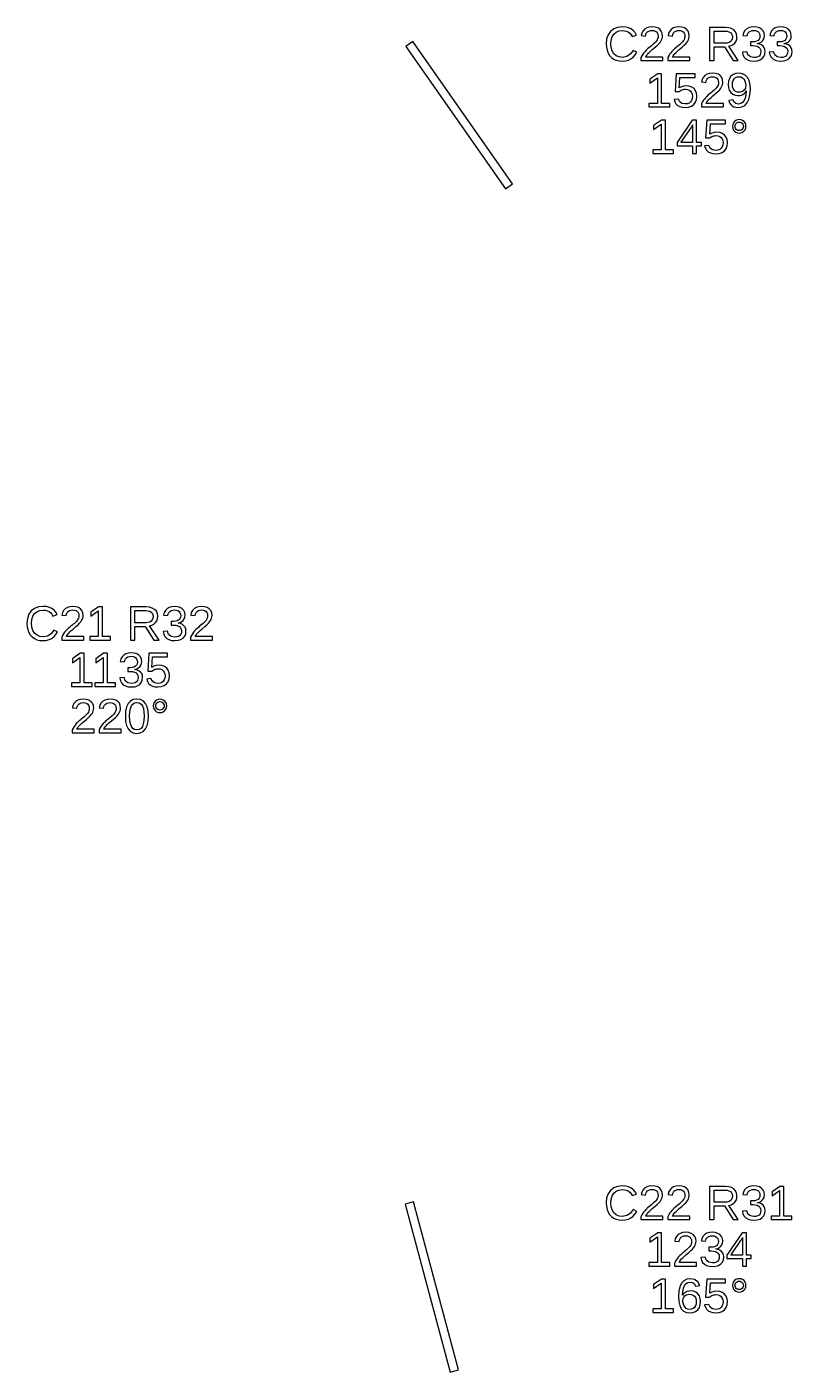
# Model space of a CAD drawing. Extents: x 206 to 2890, y 20 to 453.
# Drawn here: x 2258 to 2390.1, y 20.8 to 252.9 of the extents above; entities that cross this region are included whole.
import ezdxf

# ---------------------------------------------------------------- set-up
doc = ezdxf.new("R2010")
doc.units = 0
doc.layers.get('0').update_dxf_attribs({"linetype": 'CONTINUOUS'})

msp = doc.modelspace()

# ---------------------------------------------------------------- linework, layer by layer
for points in [[(2361.31, 247.093), (2361.81, 247.222), (2362.26, 247.437), (2362.66, 247.734), (2362.99, 248.109), (2363.26, 248.564), (2362.62, 248.881), (2362.15, 248.219), (2361.55, 247.821), (2360.81, 247.689), (2360.23, 247.76), (2359.73, 247.974), (2359.32, 248.33), (2359.01, 248.803), (2358.83, 249.368), (2358.77, 250.024), (2358.83, 250.685), (2359, 251.244), (2359.3, 251.703), (2359.7, 252.043), (2360.19, 252.247), (2360.78, 252.315), (2361.16, 252.286), (2361.51, 252.198), (2361.83, 252.051), (2362.09, 251.848), (2362.31, 251.593), (2362.47, 251.286), (2363.2, 251.53), (2362.97, 251.961), (2362.67, 252.315), (2362.3, 252.592), (2361.86, 252.791), (2361.35, 252.91), (2360.77, 252.95), (2359.96, 252.863), (2359.28, 252.604), (2358.72, 252.173), (2358.31, 251.589), (2358.06, 250.873), (2357.98, 250.024), (2358.02, 249.441), (2358.13, 248.913), (2358.31, 248.44), (2358.56, 248.028), (2358.89, 247.685), (2359.27, 247.41), (2359.72, 247.21), (2360.22, 247.09), (2360.77, 247.05)], [(2367.79, 247.754), (2364.8, 247.754), (2364.9, 247.946), (2365.03, 248.144), (2365.2, 248.346), (2365.4, 248.559), (2365.65, 248.789), (2365.94, 249.036), (2366.45, 249.457), (2366.83, 249.797), (2367.09, 250.057), (2367.28, 250.277), (2367.43, 250.496), (2367.55, 250.716), (2367.63, 250.936), (2367.68, 251.157), (2367.7, 251.379), (2367.65, 251.843), (2367.49, 252.23), (2367.23, 252.541), (2366.88, 252.768), (2366.43, 252.904), (2365.9, 252.95), (2365.41, 252.905), (2364.98, 252.769), (2364.61, 252.543), (2364.32, 252.24), (2364.13, 251.876), (2364.02, 251.448), (2364.77, 251.379), (2364.84, 251.663), (2364.96, 251.901), (2365.13, 252.093), (2365.35, 252.235), (2365.61, 252.319), (2365.9, 252.348), (2366.2, 252.319), (2366.46, 252.232), (2366.67, 252.087), (2366.82, 251.89), (2366.92, 251.646), (2366.95, 251.355), (2366.93, 251.13), (2366.87, 250.921), (2366.79, 250.728), (2366.67, 250.547), (2366.53, 250.37), (2366.36, 250.199), (2366.18, 250.031), (2365.99, 249.863), (2365.78, 249.695), (2365.56, 249.522), (2365.35, 249.34), (2365.13, 249.148), (2364.91, 248.943), (2364.7, 248.724), (2364.5, 248.488), (2364.31, 248.233), (2364.14, 247.953), (2363.99, 247.648), (2363.99, 247.132), (2367.79, 247.132)], [(2372.42, 247.754), (2369.43, 247.754), (2369.53, 247.946), (2369.66, 248.144), (2369.83, 248.346), (2370.04, 248.559), (2370.29, 248.789), (2370.58, 249.036), (2371.08, 249.457), (2371.47, 249.797), (2371.73, 250.057), (2371.91, 250.277), (2372.06, 250.496), (2372.18, 250.716), (2372.27, 250.936), (2372.32, 251.157), (2372.33, 251.379), (2372.28, 251.843), (2372.13, 252.23), (2371.87, 252.541), (2371.51, 252.768), (2371.07, 252.904), (2370.54, 252.95), (2370.04, 252.905), (2369.61, 252.769), (2369.24, 252.543), (2368.96, 252.24), (2368.76, 251.876), (2368.66, 251.448), (2369.41, 251.379), (2369.47, 251.663), (2369.59, 251.901), (2369.76, 252.093), (2369.98, 252.235), (2370.24, 252.319), (2370.54, 252.348), (2370.84, 252.319), (2371.1, 252.232), (2371.3, 252.087), (2371.46, 251.89), (2371.55, 251.646), (2371.58, 251.355), (2371.56, 251.13), (2371.51, 250.921), (2371.42, 250.728), (2371.3, 250.547), (2371.16, 250.37), (2371, 250.199), (2370.82, 250.031), (2370.62, 249.863), (2370.42, 249.695), (2370.2, 249.522), (2369.98, 249.34), (2369.76, 249.148), (2369.55, 248.943), (2369.34, 248.724), (2369.13, 248.488), (2368.94, 248.233), (2368.78, 247.953), (2368.63, 247.648), (2368.63, 247.132), (2372.42, 247.132)], [(2376.62, 249.512), (2378.4, 249.512), (2379.89, 247.132), (2380.79, 247.132), (2379.16, 249.601), (2379.57, 249.713), (2379.91, 249.896), (2380.19, 250.151), (2380.4, 250.463), (2380.52, 250.821), (2380.56, 251.225), (2380.5, 251.702), (2380.33, 252.104), (2380.03, 252.431), (2379.63, 252.672), (2379.14, 252.816), (2378.54, 252.864), (2375.84, 252.864), (2375.84, 247.132), (2376.62, 247.132)], [(2376.62, 250.126), (2376.62, 252.242), (2378.46, 252.242), (2378.85, 252.213), (2379.18, 252.125), (2379.44, 251.979), (2379.63, 251.778), (2379.74, 251.524), (2379.78, 251.217), (2379.74, 250.898), (2379.63, 250.63), (2379.44, 250.413), (2379.19, 250.254), (2378.87, 250.158), (2378.49, 250.126)], [(2384.07, 247.099), (2384.56, 247.244), (2384.94, 247.486), (2385.22, 247.816), (2385.39, 248.225), (2385.44, 248.714), (2385.4, 249.06), (2385.28, 249.363), (2385.09, 249.626), (2384.82, 249.835), (2384.48, 249.978), (2384.08, 250.057), (2384.08, 250.073), (2384.44, 250.179), (2384.74, 250.335), (2384.98, 250.539), (2385.15, 250.791), (2385.25, 251.089), (2385.29, 251.432), (2385.23, 251.875), (2385.07, 252.247), (2384.81, 252.549), (2384.45, 252.772), (2384, 252.905), (2383.47, 252.95), (2382.97, 252.906), (2382.54, 252.774), (2382.17, 252.555), (2381.89, 252.258), (2381.69, 251.892), (2381.59, 251.457), (2382.33, 251.4), (2382.39, 251.678), (2382.5, 251.911), (2382.68, 252.099), (2382.89, 252.237), (2383.16, 252.32), (2383.46, 252.348), (2383.78, 252.318), (2384.05, 252.229), (2384.26, 252.081), (2384.41, 251.882), (2384.5, 251.64), (2384.53, 251.355), (2384.5, 251.068), (2384.39, 250.826), (2384.2, 250.629), (2383.95, 250.483), (2383.64, 250.395), (2383.27, 250.366), (2382.87, 250.366), (2382.87, 249.731), (2383.28, 249.731), (2383.7, 249.702), (2384.05, 249.615), (2384.32, 249.469), (2384.52, 249.271), (2384.64, 249.028), (2384.68, 248.739), (2384.65, 248.41), (2384.54, 248.14), (2384.37, 247.929), (2384.13, 247.778), (2383.84, 247.687), (2383.5, 247.656), (2382.87, 247.769), (2382.45, 248.108), (2382.25, 248.674), (2381.49, 248.604), (2381.6, 248.134), (2381.81, 247.746), (2382.11, 247.443), (2382.49, 247.225), (2382.96, 247.094), (2383.5, 247.05)], [(2388.71, 247.099), (2389.19, 247.244), (2389.57, 247.486), (2389.85, 247.816), (2390.02, 248.225), (2390.08, 248.714), (2390.04, 249.06), (2389.92, 249.363), (2389.72, 249.626), (2389.45, 249.835), (2389.12, 249.978), (2388.72, 250.057), (2388.72, 250.073), (2389.08, 250.179), (2389.38, 250.335), (2389.61, 250.539), (2389.78, 250.791), (2389.89, 251.089), (2389.92, 251.432), (2389.87, 251.875), (2389.71, 252.247), (2389.44, 252.549), (2389.08, 252.772), (2388.63, 252.905), (2388.1, 252.95), (2387.61, 252.906), (2387.18, 252.774), (2386.81, 252.555), (2386.52, 252.258), (2386.33, 251.892), (2386.23, 251.457), (2386.96, 251.4), (2387.02, 251.678), (2387.14, 251.911), (2387.31, 252.099), (2387.53, 252.237), (2387.79, 252.32), (2388.09, 252.348), (2388.42, 252.318), (2388.69, 252.229), (2388.9, 252.081), (2389.05, 251.882), (2389.14, 251.64), (2389.17, 251.355), (2389.13, 251.068), (2389.02, 250.826), (2388.84, 250.629), (2388.58, 250.483), (2388.27, 250.395), (2387.9, 250.366), (2387.5, 250.366), (2387.5, 249.731), (2387.92, 249.731), (2388.34, 249.702), (2388.68, 249.615), (2388.96, 249.469), (2389.16, 249.271), (2389.28, 249.028), (2389.32, 248.739), (2389.28, 248.41), (2389.18, 248.14), (2389, 247.929), (2388.77, 247.778), (2388.48, 247.687), (2388.13, 247.656), (2387.5, 247.769), (2387.09, 248.108), (2386.88, 248.674), (2386.13, 248.604), (2386.24, 248.134), (2386.45, 247.746), (2386.74, 247.443), (2387.13, 247.225), (2387.59, 247.094), (2388.13, 247.05)], [(2341.82, 225.856), (2324.61, 250.43), (2323.39, 249.57), (2340.59, 224.995)], [(2368.96, 239.754), (2367.56, 239.754), (2367.56, 244.864), (2366.89, 244.864), (2365.53, 243.933), (2365.53, 243.241), (2366.83, 244.165), (2366.83, 239.754), (2365.37, 239.754), (2365.37, 239.132), (2368.96, 239.132)], [(2372.21, 239.108), (2372.7, 239.282), (2373.11, 239.571), (2373.41, 239.961), (2373.59, 240.437), (2373.65, 240.999), (2373.59, 241.497), (2373.43, 241.929), (2373.15, 242.293), (2372.77, 242.569), (2372.32, 242.734), (2371.8, 242.789), (2371.35, 242.749), (2370.96, 242.627), (2370.61, 242.423), (2370.72, 244.242), (2373.32, 244.242), (2373.32, 244.864), (2370.06, 244.864), (2369.87, 241.78), (2370.58, 241.78), (2370.75, 241.915), (2370.92, 242.021), (2371.09, 242.098), (2371.27, 242.15), (2371.45, 242.181), (2371.65, 242.191), (2372, 242.154), (2372.3, 242.043), (2372.55, 241.858), (2372.74, 241.612), (2372.85, 241.321), (2372.89, 240.983), (2372.85, 240.597), (2372.74, 240.271), (2372.56, 240.004), (2372.3, 239.806), (2372, 239.688), (2371.63, 239.648), (2371.07, 239.743), (2370.68, 240.026), (2370.44, 240.499), (2369.7, 240.413), (2369.83, 240.006), (2370.03, 239.668), (2370.32, 239.4), (2370.68, 239.206), (2371.12, 239.089), (2371.62, 239.05)], [(2378.22, 239.754), (2375.22, 239.754), (2375.32, 239.946), (2375.46, 240.144), (2375.62, 240.346), (2375.83, 240.559), (2376.08, 240.789), (2376.37, 241.036), (2376.87, 241.457), (2377.26, 241.797), (2377.52, 242.057), (2377.7, 242.277), (2377.85, 242.496), (2377.97, 242.716), (2378.06, 242.936), (2378.11, 243.157), (2378.13, 243.379), (2378.07, 243.843), (2377.92, 244.23), (2377.66, 244.541), (2377.3, 244.768), (2376.86, 244.904), (2376.33, 244.95), (2375.83, 244.905), (2375.4, 244.769), (2375.04, 244.543), (2374.75, 244.24), (2374.55, 243.876), (2374.45, 243.448), (2375.2, 243.379), (2375.26, 243.663), (2375.38, 243.901), (2375.56, 244.093), (2375.78, 244.235), (2376.03, 244.319), (2376.33, 244.348), (2376.63, 244.319), (2376.89, 244.232), (2377.1, 244.087), (2377.25, 243.89), (2377.34, 243.646), (2377.37, 243.355), (2377.36, 243.13), (2377.3, 242.921), (2377.21, 242.728), (2377.09, 242.547), (2376.95, 242.37), (2376.79, 242.199), (2376.61, 242.031), (2376.42, 241.863), (2376.21, 241.695), (2375.99, 241.522), (2375.77, 241.34), (2375.55, 241.148), (2375.34, 240.943), (2375.13, 240.724), (2374.93, 240.488), (2374.74, 240.233), (2374.57, 239.953), (2374.42, 239.648), (2374.42, 239.132), (2378.22, 239.132)], [(2381.41, 239.138), (2381.92, 239.403), (2382.34, 239.844), (2382.63, 240.448), (2382.81, 241.205), (2382.87, 242.114), (2382.82, 242.981), (2382.66, 243.691), (2382.38, 244.242), (2382, 244.635), (2381.52, 244.871), (2380.93, 244.95), (2380.38, 244.893), (2379.91, 244.721), (2379.53, 244.435), (2379.25, 244.049), (2379.08, 243.578), (2379.03, 243.021), (2379.08, 242.476), (2379.23, 242.009), (2379.49, 241.618), (2379.83, 241.324), (2380.24, 241.147), (2380.73, 241.089), (2381.03, 241.113), (2381.32, 241.187), (2381.59, 241.31), (2381.83, 241.474), (2382.02, 241.67), (2382.15, 241.898), (2382.1, 241.23), (2381.98, 240.672), (2381.79, 240.226), (2381.53, 239.901), (2381.2, 239.705), (2380.81, 239.64), (2380.37, 239.72), (2380.05, 239.958), (2379.84, 240.356), (2379.14, 240.246), (2379.29, 239.865), (2379.48, 239.56), (2379.72, 239.333), (2380.02, 239.176), (2380.38, 239.082), (2380.8, 239.05)], [(2380.58, 241.707), (2380.3, 241.828), (2380.07, 242.03), (2379.91, 242.302), (2379.8, 242.633), (2379.77, 243.021), (2379.8, 243.403), (2379.91, 243.727), (2380.07, 243.996), (2380.3, 244.196), (2380.58, 244.316), (2380.91, 244.356), (2381.24, 244.309), (2381.52, 244.169), (2381.76, 243.935), (2381.94, 243.624), (2382.04, 243.253), (2382.08, 242.822), (2382.06, 242.605), (2382.01, 242.404), (2381.92, 242.22), (2381.8, 242.057), (2381.66, 241.92), (2381.49, 241.811), (2381.3, 241.731), (2381.11, 241.682), (2380.9, 241.666)], [(2369.61, 231.754), (2368.21, 231.754), (2368.21, 236.864), (2367.54, 236.864), (2366.18, 235.933), (2366.18, 235.241), (2367.48, 236.165), (2367.48, 231.754), (2366.02, 231.754), (2366.02, 231.132), (2369.61, 231.132)], [(2373.6, 232.429), (2374.41, 232.429), (2374.41, 233.007), (2373.6, 233.007), (2373.6, 236.864), (2372.83, 236.864), (2370.21, 232.999), (2370.21, 232.429), (2372.91, 232.429), (2372.91, 231.132), (2373.6, 231.132)], [(2377.49, 231.108), (2377.99, 231.282), (2378.4, 231.571), (2378.7, 231.961), (2378.88, 232.437), (2378.94, 232.999), (2378.88, 233.497), (2378.71, 233.929), (2378.43, 234.293), (2378.06, 234.569), (2377.61, 234.734), (2377.08, 234.789), (2376.64, 234.749), (2376.24, 234.627), (2375.9, 234.423), (2376.01, 236.242), (2378.6, 236.242), (2378.6, 236.864), (2375.34, 236.864), (2375.15, 233.78), (2375.87, 233.78), (2376.04, 233.915), (2376.21, 234.021), (2376.38, 234.098), (2376.56, 234.15), (2376.74, 234.181), (2376.93, 234.191), (2377.29, 234.154), (2377.59, 234.043), (2377.84, 233.858), (2378.03, 233.612), (2378.14, 233.321), (2378.17, 232.983), (2378.14, 232.597), (2378.03, 232.271), (2377.84, 232.004), (2377.59, 231.806), (2377.28, 231.688), (2376.92, 231.648), (2376.36, 231.743), (2375.96, 232.026), (2375.73, 232.499), (2374.98, 232.413), (2375.11, 232.006), (2375.32, 231.668), (2375.61, 231.4), (2375.97, 231.206), (2376.4, 231.089), (2376.9, 231.05)], [(2381.25, 234.668), (2381.53, 234.781), (2381.77, 234.968), (2381.96, 235.21), (2382.08, 235.484), (2382.12, 235.79), (2382.08, 236.097), (2381.97, 236.371), (2381.78, 236.612), (2381.53, 236.8), (2381.26, 236.912), (2380.95, 236.95), (2380.64, 236.912), (2380.36, 236.798), (2380.12, 236.608), (2379.93, 236.365), (2379.82, 236.093), (2379.78, 235.79), (2379.82, 235.488), (2379.93, 235.215), (2380.13, 234.972), (2380.37, 234.783), (2380.64, 234.669), (2380.95, 234.631)], [(2370.88, 233.007), (2370.95, 233.089), (2371.17, 233.39), (2372.64, 235.554), (2372.68, 235.618), (2372.73, 235.708), (2372.8, 235.823), (2372.86, 235.932), (2372.89, 236.004), (2372.91, 236.038), (2372.91, 233.007)], [(2380.76, 235.082), (2380.59, 235.154), (2380.44, 235.274), (2380.32, 235.427), (2380.25, 235.599), (2380.23, 235.79), (2380.25, 235.981), (2380.32, 236.154), (2380.44, 236.307), (2380.59, 236.427), (2380.76, 236.499), (2380.95, 236.523), (2381.14, 236.499), (2381.31, 236.429), (2381.46, 236.311), (2381.58, 236.159), (2381.65, 235.986), (2381.67, 235.79), (2381.65, 235.597), (2381.58, 235.424), (2381.46, 235.271), (2381.31, 235.153), (2381.14, 235.082), (2380.95, 235.058)], [(2261.31, 147.093), (2261.81, 147.222), (2262.26, 147.437), (2262.66, 147.734), (2262.99, 148.109), (2263.26, 148.564), (2262.62, 148.881), (2262.15, 148.219), (2261.55, 147.821), (2260.81, 147.689), (2260.23, 147.76), (2259.73, 147.974), (2259.32, 148.33), (2259.01, 148.803), (2258.83, 149.368), (2258.77, 150.024), (2258.83, 150.685), (2259, 151.244), (2259.3, 151.703), (2259.7, 152.043), (2260.19, 152.247), (2260.78, 152.315), (2261.16, 152.286), (2261.51, 152.198), (2261.83, 152.051), (2262.09, 151.848), (2262.31, 151.593), (2262.47, 151.286), (2263.2, 151.53), (2262.97, 151.961), (2262.67, 152.315), (2262.3, 152.592), (2261.86, 152.791), (2261.35, 152.91), (2260.77, 152.95), (2259.96, 152.863), (2259.28, 152.604), (2258.72, 152.173), (2258.31, 151.589), (2258.06, 150.873), (2257.98, 150.024), (2258.02, 149.441), (2258.13, 148.913), (2258.31, 148.44), (2258.56, 148.028), (2258.89, 147.685), (2259.27, 147.41), (2259.72, 147.21), (2260.22, 147.09), (2260.77, 147.05)], [(2267.79, 147.754), (2264.8, 147.754), (2264.9, 147.946), (2265.03, 148.144), (2265.2, 148.346), (2265.4, 148.559), (2265.65, 148.789), (2265.94, 149.036), (2266.45, 149.457), (2266.83, 149.797), (2267.09, 150.057), (2267.28, 150.277), (2267.43, 150.496), (2267.55, 150.716), (2267.63, 150.936), (2267.68, 151.157), (2267.7, 151.379), (2267.65, 151.843), (2267.49, 152.23), (2267.23, 152.541), (2266.88, 152.768), (2266.43, 152.904), (2265.9, 152.95), (2265.41, 152.905), (2264.98, 152.769), (2264.61, 152.543), (2264.32, 152.24), (2264.13, 151.876), (2264.02, 151.448), (2264.77, 151.379), (2264.84, 151.663), (2264.96, 151.901), (2265.13, 152.093), (2265.35, 152.235), (2265.61, 152.319), (2265.9, 152.348), (2266.2, 152.319), (2266.46, 152.232), (2266.67, 152.087), (2266.82, 151.89), (2266.92, 151.646), (2266.95, 151.355), (2266.93, 151.13), (2266.87, 150.921), (2266.79, 150.728), (2266.67, 150.547), (2266.53, 150.37), (2266.36, 150.199), (2266.18, 150.031), (2265.99, 149.863), (2265.78, 149.695), (2265.56, 149.522), (2265.35, 149.34), (2265.13, 149.148), (2264.91, 148.943), (2264.7, 148.724), (2264.5, 148.488), (2264.31, 148.233), (2264.14, 147.953), (2263.99, 147.648), (2263.99, 147.132), (2267.79, 147.132)], [(2272.44, 147.754), (2271.04, 147.754), (2271.04, 152.864), (2270.36, 152.864), (2269.01, 151.933), (2269.01, 151.241), (2270.3, 152.165), (2270.3, 147.754), (2268.84, 147.754), (2268.84, 147.132), (2272.44, 147.132)], [(2276.62, 149.512), (2278.4, 149.512), (2279.89, 147.132), (2280.79, 147.132), (2279.16, 149.601), (2279.57, 149.713), (2279.91, 149.896), (2280.19, 150.151), (2280.4, 150.463), (2280.52, 150.821), (2280.56, 151.225), (2280.5, 151.702), (2280.33, 152.104), (2280.03, 152.431), (2279.63, 152.672), (2279.14, 152.816), (2278.54, 152.864), (2275.84, 152.864), (2275.84, 147.132), (2276.62, 147.132)], [(2276.62, 150.126), (2276.62, 152.242), (2278.46, 152.242), (2278.85, 152.213), (2279.18, 152.125), (2279.44, 151.979), (2279.63, 151.778), (2279.74, 151.524), (2279.78, 151.217), (2279.74, 150.898), (2279.63, 150.63), (2279.44, 150.413), (2279.19, 150.254), (2278.87, 150.158), (2278.49, 150.126)], [(2284.07, 147.099), (2284.56, 147.244), (2284.94, 147.486), (2285.22, 147.816), (2285.39, 148.225), (2285.44, 148.714), (2285.4, 149.06), (2285.28, 149.363), (2285.09, 149.626), (2284.82, 149.835), (2284.48, 149.978), (2284.08, 150.057), (2284.08, 150.073), (2284.44, 150.179), (2284.74, 150.335), (2284.98, 150.539), (2285.15, 150.791), (2285.25, 151.089), (2285.29, 151.432), (2285.23, 151.875), (2285.07, 152.247), (2284.81, 152.549), (2284.45, 152.772), (2284, 152.905), (2283.47, 152.95), (2282.97, 152.906), (2282.54, 152.774), (2282.17, 152.555), (2281.89, 152.258), (2281.69, 151.892), (2281.59, 151.457), (2282.33, 151.4), (2282.39, 151.678), (2282.5, 151.911), (2282.68, 152.099), (2282.89, 152.237), (2283.16, 152.32), (2283.46, 152.348), (2283.78, 152.318), (2284.05, 152.229), (2284.26, 152.081), (2284.41, 151.882), (2284.5, 151.64), (2284.53, 151.355), (2284.5, 151.068), (2284.39, 150.826), (2284.2, 150.629), (2283.95, 150.483), (2283.64, 150.395), (2283.27, 150.366), (2282.87, 150.366), (2282.87, 149.731), (2283.28, 149.731), (2283.7, 149.702), (2284.05, 149.615), (2284.32, 149.469), (2284.52, 149.271), (2284.64, 149.028), (2284.68, 148.739), (2284.65, 148.41), (2284.54, 148.14), (2284.37, 147.929), (2284.13, 147.778), (2283.84, 147.687), (2283.5, 147.656), (2282.87, 147.769), (2282.45, 148.108), (2282.25, 148.674), (2281.49, 148.604), (2281.6, 148.134), (2281.81, 147.746), (2282.11, 147.443), (2282.49, 147.225), (2282.96, 147.094), (2283.5, 147.05)], [(2290.03, 147.754), (2287.03, 147.754), (2287.13, 147.946), (2287.27, 148.144), (2287.43, 148.346), (2287.64, 148.559), (2287.89, 148.789), (2288.18, 149.036), (2288.68, 149.457), (2289.07, 149.797), (2289.33, 150.057), (2289.51, 150.277), (2289.67, 150.496), (2289.78, 150.716), (2289.87, 150.936), (2289.92, 151.157), (2289.94, 151.379), (2289.88, 151.843), (2289.73, 152.23), (2289.47, 152.541), (2289.12, 152.768), (2288.67, 152.904), (2288.14, 152.95), (2287.64, 152.905), (2287.21, 152.769), (2286.85, 152.543), (2286.56, 152.24), (2286.36, 151.876), (2286.26, 151.448), (2287.01, 151.379), (2287.07, 151.663), (2287.19, 151.901), (2287.37, 152.093), (2287.59, 152.235), (2287.84, 152.319), (2288.14, 152.348), (2288.44, 152.319), (2288.7, 152.232), (2288.91, 152.087), (2289.06, 151.89), (2289.15, 151.646), (2289.18, 151.355), (2289.17, 151.13), (2289.11, 150.921), (2289.02, 150.728), (2288.9, 150.547), (2288.76, 150.37), (2288.6, 150.199), (2288.42, 150.031), (2288.23, 149.863), (2288.02, 149.695), (2287.8, 149.522), (2287.58, 149.34), (2287.36, 149.148), (2287.15, 148.943), (2286.94, 148.724), (2286.74, 148.488), (2286.55, 148.233), (2286.38, 147.953), (2286.23, 147.648), (2286.23, 147.132), (2290.03, 147.132)], [(2269.27, 139.754), (2267.87, 139.754), (2267.87, 144.864), (2267.2, 144.864), (2265.84, 143.933), (2265.84, 143.241), (2267.14, 144.165), (2267.14, 139.754), (2265.67, 139.754), (2265.67, 139.132), (2269.27, 139.132)], [(2273.28, 139.754), (2271.89, 139.754), (2271.89, 144.864), (2271.21, 144.864), (2269.86, 143.933), (2269.86, 143.241), (2271.15, 144.165), (2271.15, 139.754), (2269.69, 139.754), (2269.69, 139.132), (2273.28, 139.132)], [(2276.59, 139.099), (2277.07, 139.244), (2277.45, 139.486), (2277.73, 139.816), (2277.9, 140.225), (2277.96, 140.714), (2277.92, 141.06), (2277.8, 141.363), (2277.6, 141.626), (2277.33, 141.835), (2277, 141.978), (2276.6, 142.057), (2276.6, 142.073), (2276.96, 142.179), (2277.26, 142.335), (2277.49, 142.539), (2277.66, 142.791), (2277.77, 143.089), (2277.8, 143.432), (2277.75, 143.875), (2277.59, 144.247), (2277.32, 144.549), (2276.96, 144.772), (2276.51, 144.905), (2275.98, 144.95), (2275.49, 144.906), (2275.06, 144.774), (2274.69, 144.555), (2274.4, 144.258), (2274.21, 143.892), (2274.11, 143.457), (2274.84, 143.4), (2274.9, 143.678), (2275.02, 143.911), (2275.19, 144.099), (2275.41, 144.237), (2275.67, 144.32), (2275.97, 144.348), (2276.3, 144.318), (2276.57, 144.229), (2276.78, 144.081), (2276.93, 143.882), (2277.02, 143.64), (2277.05, 143.355), (2277.01, 143.068), (2276.9, 142.826), (2276.72, 142.629), (2276.46, 142.483), (2276.15, 142.395), (2275.78, 142.366), (2275.38, 142.366), (2275.38, 141.731), (2275.8, 141.731), (2276.22, 141.702), (2276.56, 141.615), (2276.84, 141.469), (2277.04, 141.271), (2277.16, 141.028), (2277.2, 140.739), (2277.16, 140.41), (2277.06, 140.14), (2276.88, 139.929), (2276.65, 139.778), (2276.36, 139.687), (2276.01, 139.656), (2275.39, 139.769), (2274.97, 140.108), (2274.76, 140.674), (2274.01, 140.604), (2274.12, 140.134), (2274.33, 139.746), (2274.62, 139.443), (2275.01, 139.225), (2275.47, 139.094), (2276.01, 139.05)], [(2281.17, 139.108), (2281.66, 139.282), (2282.07, 139.571), (2282.37, 139.961), (2282.55, 140.437), (2282.61, 140.999), (2282.55, 141.497), (2282.39, 141.929), (2282.11, 142.293), (2281.73, 142.569), (2281.28, 142.734), (2280.76, 142.789), (2280.31, 142.749), (2279.92, 142.627), (2279.57, 142.423), (2279.68, 144.242), (2282.28, 144.242), (2282.28, 144.864), (2279.02, 144.864), (2278.83, 141.78), (2279.54, 141.78), (2279.71, 141.915), (2279.88, 142.021), (2280.05, 142.098), (2280.23, 142.15), (2280.41, 142.181), (2280.61, 142.191), (2280.96, 142.154), (2281.26, 142.043), (2281.51, 141.858), (2281.7, 141.612), (2281.81, 141.321), (2281.85, 140.983), (2281.81, 140.597), (2281.7, 140.271), (2281.52, 140.004), (2281.26, 139.806), (2280.96, 139.688), (2280.59, 139.648), (2280.03, 139.743), (2279.64, 140.026), (2279.4, 140.499), (2278.66, 140.413), (2278.79, 140.006), (2278.99, 139.668), (2279.28, 139.4), (2279.64, 139.206), (2280.08, 139.089), (2280.58, 139.05)], [(2269.6, 131.754), (2266.61, 131.754), (2266.71, 131.946), (2266.84, 132.144), (2267.01, 132.346), (2267.21, 132.559), (2267.46, 132.789), (2267.75, 133.036), (2268.26, 133.457), (2268.64, 133.797), (2268.9, 134.057), (2269.09, 134.277), (2269.24, 134.496), (2269.36, 134.716), (2269.44, 134.936), (2269.49, 135.157), (2269.51, 135.379), (2269.46, 135.843), (2269.3, 136.23), (2269.04, 136.541), (2268.69, 136.768), (2268.24, 136.904), (2267.71, 136.95), (2267.21, 136.905), (2266.78, 136.769), (2266.42, 136.543), (2266.13, 136.24), (2265.93, 135.876), (2265.83, 135.448), (2266.58, 135.379), (2266.65, 135.663), (2266.76, 135.901), (2266.94, 136.093), (2267.16, 136.235), (2267.42, 136.319), (2267.71, 136.348), (2268.01, 136.319), (2268.27, 136.232), (2268.48, 136.087), (2268.63, 135.89), (2268.72, 135.646), (2268.75, 135.355), (2268.74, 135.13), (2268.68, 134.921), (2268.59, 134.728), (2268.48, 134.547), (2268.34, 134.37), (2268.17, 134.199), (2267.99, 134.031), (2267.8, 133.863), (2267.59, 133.695), (2267.37, 133.522), (2267.16, 133.34), (2266.94, 133.148), (2266.72, 132.943), (2266.51, 132.724), (2266.31, 132.488), (2266.12, 132.233), (2265.95, 131.953), (2265.8, 131.648), (2265.8, 131.132), (2269.6, 131.132)], [(2274.23, 131.754), (2271.24, 131.754), (2271.34, 131.946), (2271.47, 132.144), (2271.64, 132.346), (2271.85, 132.559), (2272.09, 132.789), (2272.38, 133.036), (2272.89, 133.457), (2273.27, 133.797), (2273.54, 134.057), (2273.72, 134.277), (2273.87, 134.496), (2273.99, 134.716), (2274.07, 134.936), (2274.13, 135.157), (2274.14, 135.379), (2274.09, 135.843), (2273.94, 136.23), (2273.68, 136.541), (2273.32, 136.768), (2272.88, 136.904), (2272.34, 136.95), (2271.85, 136.905), (2271.42, 136.769), (2271.05, 136.543), (2270.76, 136.24), (2270.57, 135.876), (2270.47, 135.448), (2271.22, 135.379), (2271.28, 135.663), (2271.4, 135.901), (2271.57, 136.093), (2271.79, 136.235), (2272.05, 136.319), (2272.34, 136.348), (2272.65, 136.319), (2272.9, 136.232), (2273.11, 136.087), (2273.27, 135.89), (2273.36, 135.646), (2273.39, 135.355), (2273.37, 135.13), (2273.32, 134.921), (2273.23, 134.728), (2273.11, 134.547), (2272.97, 134.37), (2272.81, 134.199), (2272.63, 134.031), (2272.43, 133.863), (2272.22, 133.695), (2272.01, 133.522), (2271.79, 133.34), (2271.57, 133.148), (2271.35, 132.943), (2271.14, 132.724), (2270.94, 132.488), (2270.75, 132.233), (2270.58, 131.953), (2270.44, 131.648), (2270.44, 131.132), (2274.23, 131.132)], [(2277.56, 131.134), (2278.06, 131.387), (2278.45, 131.807), (2278.73, 132.387), (2278.9, 133.118), (2278.96, 134), (2278.91, 134.894), (2278.75, 135.629), (2278.48, 136.205), (2278.1, 136.619), (2277.6, 136.867), (2276.98, 136.95), (2276.35, 136.868), (2275.84, 136.623), (2275.46, 136.213), (2275.19, 135.64), (2275.03, 134.902), (2274.98, 134), (2275.03, 133.114), (2275.2, 132.382), (2275.47, 131.803), (2275.86, 131.385), (2276.35, 131.134), (2276.96, 131.05)], [(2276.57, 131.711), (2276.25, 131.9), (2276.02, 132.214), (2275.85, 132.664), (2275.75, 133.259), (2275.72, 134), (2275.75, 134.759), (2275.85, 135.362), (2276.01, 135.806), (2276.25, 136.112), (2276.57, 136.295), (2276.98, 136.356), (2277.38, 136.294), (2277.7, 136.108), (2277.93, 135.798), (2278.09, 135.351), (2278.18, 134.751), (2278.22, 134), (2278.18, 133.271), (2278.08, 132.68), (2277.91, 132.226), (2277.68, 131.905), (2277.36, 131.712), (2276.97, 131.648)], [(2281.25, 134.668), (2281.53, 134.781), (2281.77, 134.968), (2281.96, 135.21), (2282.08, 135.484), (2282.12, 135.79), (2282.08, 136.097), (2281.97, 136.371), (2281.78, 136.612), (2281.53, 136.8), (2281.26, 136.912), (2280.95, 136.95), (2280.64, 136.912), (2280.36, 136.798), (2280.12, 136.608), (2279.93, 136.365), (2279.82, 136.093), (2279.78, 135.79), (2279.82, 135.488), (2279.93, 135.215), (2280.13, 134.972), (2280.37, 134.783), (2280.64, 134.669), (2280.95, 134.631)], [(2280.76, 135.082), (2280.59, 135.154), (2280.44, 135.274), (2280.32, 135.427), (2280.25, 135.599), (2280.23, 135.79), (2280.25, 135.981), (2280.32, 136.154), (2280.44, 136.307), (2280.59, 136.427), (2280.76, 136.499), (2280.95, 136.523), (2281.14, 136.499), (2281.31, 136.429), (2281.46, 136.311), (2281.58, 136.159), (2281.65, 135.986), (2281.67, 135.79), (2281.65, 135.597), (2281.58, 135.424), (2281.46, 135.271), (2281.31, 135.153), (2281.14, 135.082), (2280.95, 135.058)], [(2361.31, 47.0931), (2361.81, 47.2219), (2362.26, 47.4367), (2362.66, 47.7337), (2362.99, 48.1094), (2363.26, 48.5637), (2362.62, 48.8811), (2362.15, 48.2188), (2361.55, 47.8214), (2360.81, 47.6889), (2360.23, 47.7601), (2359.73, 47.9737), (2359.32, 48.3297), (2359.01, 48.8028), (2358.83, 49.3677), (2358.77, 50.0244), (2358.83, 50.6847), (2359, 51.2441), (2359.3, 51.7027), (2359.7, 52.0429), (2360.19, 52.2471), (2360.78, 52.3151), (2361.16, 52.2857), (2361.51, 52.1976), (2361.83, 52.0506), (2362.09, 51.8481), (2362.31, 51.5932), (2362.47, 51.2857), (2363.2, 51.5298), (2362.97, 51.9607), (2362.67, 52.3146), (2362.3, 52.5918), (2361.86, 52.7907), (2361.35, 52.9101), (2360.77, 52.9498), (2359.96, 52.8635), (2359.28, 52.6045), (2358.72, 52.1727), (2358.31, 51.5886), (2358.06, 50.8725), (2357.98, 50.0244), (2358.02, 49.4415), (2358.13, 48.9132), (2358.31, 48.4396), (2358.56, 48.0278), (2358.89, 47.6847), (2359.27, 47.4102), (2359.72, 47.2102), (2360.22, 47.0902), (2360.77, 47.0502)], [(2367.79, 47.754), (2364.8, 47.754), (2364.9, 47.9464), (2365.03, 48.1437), (2365.2, 48.346), (2365.4, 48.5592), (2365.65, 48.7891), (2365.94, 49.0357), (2366.45, 49.4566), (2366.83, 49.797), (2367.09, 50.0569), (2367.28, 50.2767), (2367.43, 50.4964), (2367.55, 50.7161), (2367.63, 50.9363), (2367.68, 51.1573), (2367.7, 51.3793), (2367.65, 51.8429), (2367.49, 52.2301), (2367.23, 52.5409), (2366.88, 52.7681), (2366.43, 52.9044), (2365.9, 52.9498), (2365.41, 52.9046), (2364.98, 52.769), (2364.61, 52.5429), (2364.32, 52.2405), (2364.13, 51.8757), (2364.02, 51.4485), (2364.77, 51.3793), (2364.84, 51.663), (2364.96, 51.901), (2365.13, 52.0933), (2365.35, 52.2346), (2365.61, 52.3194), (2365.9, 52.3477), (2366.2, 52.3187), (2366.46, 52.2319), (2366.67, 52.0873), (2366.82, 51.8902), (2366.92, 51.646), (2366.95, 51.3549), (2366.93, 51.1297), (2366.87, 50.9209), (2366.79, 50.7283), (2366.67, 50.5465), (2366.53, 50.3702), (2366.36, 50.1993), (2366.18, 50.0312), (2365.99, 49.863), (2365.78, 49.6948), (2365.56, 49.5219), (2365.35, 49.3395), (2365.13, 49.1476), (2364.91, 48.9432), (2364.7, 48.7235), (2364.5, 48.4884), (2364.31, 48.2332), (2364.14, 47.9532), (2363.99, 47.6482), (2363.99, 47.1315), (2367.79, 47.1315)], [(2372.42, 47.754), (2369.43, 47.754), (2369.53, 47.9464), (2369.66, 48.1437), (2369.83, 48.346), (2370.04, 48.5592), (2370.29, 48.7891), (2370.58, 49.0357), (2371.08, 49.4566), (2371.47, 49.797), (2371.73, 50.0569), (2371.91, 50.2767), (2372.06, 50.4964), (2372.18, 50.7161), (2372.27, 50.9363), (2372.32, 51.1573), (2372.33, 51.3793), (2372.28, 51.8429), (2372.13, 52.2301), (2371.87, 52.5409), (2371.51, 52.7681), (2371.07, 52.9044), (2370.54, 52.9498), (2370.04, 52.9046), (2369.61, 52.769), (2369.24, 52.5429), (2368.96, 52.2405), (2368.76, 51.8757), (2368.66, 51.4485), (2369.41, 51.3793), (2369.47, 51.663), (2369.59, 51.901), (2369.76, 52.0933), (2369.98, 52.2346), (2370.24, 52.3194), (2370.54, 52.3477), (2370.84, 52.3187), (2371.1, 52.2319), (2371.3, 52.0873), (2371.46, 51.8902), (2371.55, 51.646), (2371.58, 51.3549), (2371.56, 51.1297), (2371.51, 50.9209), (2371.42, 50.7283), (2371.3, 50.5465), (2371.16, 50.3702), (2371, 50.1993), (2370.82, 50.0312), (2370.62, 49.863), (2370.42, 49.6948), (2370.2, 49.5219), (2369.98, 49.3395), (2369.76, 49.1476), (2369.55, 48.9432), (2369.34, 48.7235), (2369.13, 48.4884), (2368.94, 48.2332), (2368.78, 47.9532), (2368.63, 47.6482), (2368.63, 47.1315), (2372.42, 47.1315)], [(2376.62, 49.5117), (2378.4, 49.5117), (2379.89, 47.1315), (2380.79, 47.1315), (2379.16, 49.6012), (2379.57, 49.7129), (2379.91, 49.896), (2380.19, 50.1505), (2380.4, 50.4634), (2380.52, 50.8214), (2380.56, 51.2247), (2380.5, 51.7023), (2380.33, 52.1044), (2380.03, 52.4311), (2379.63, 52.6718), (2379.14, 52.8163), (2378.54, 52.8644), (2375.84, 52.8644), (2375.84, 47.1315), (2376.62, 47.1315)], [(2376.62, 50.1261), (2376.62, 52.2419), (2378.46, 52.2419), (2378.85, 52.2127), (2379.18, 52.1253), (2379.44, 51.9795), (2379.63, 51.7781), (2379.74, 51.5238), (2379.78, 51.2166), (2379.74, 50.8976), (2379.63, 50.6298), (2379.44, 50.413), (2379.19, 50.2536), (2378.87, 50.158), (2378.49, 50.1261)], [(2384.07, 47.0985), (2384.56, 47.2437), (2384.94, 47.4855), (2385.22, 47.8155), (2385.39, 48.2251), (2385.44, 48.7143), (2385.4, 49.0597), (2385.28, 49.3635), (2385.09, 49.6257), (2384.82, 49.8345), (2384.48, 49.9783), (2384.08, 50.0569), (2384.08, 50.0732), (2384.44, 50.1792), (2384.74, 50.3345), (2384.98, 50.5391), (2385.15, 50.7911), (2385.25, 51.0888), (2385.29, 51.4322), (2385.23, 51.8746), (2385.07, 52.2468), (2384.81, 52.549), (2384.45, 52.7717), (2384, 52.9053), (2383.47, 52.9498), (2382.97, 52.906), (2382.54, 52.7744), (2382.17, 52.5552), (2381.89, 52.2577), (2381.69, 51.8915), (2381.59, 51.4566), (2382.33, 51.3996), (2382.39, 51.6781), (2382.5, 51.9114), (2382.68, 52.0995), (2382.89, 52.2374), (2383.16, 52.3201), (2383.46, 52.3477), (2383.78, 52.3181), (2384.05, 52.2292), (2384.26, 52.0812), (2384.41, 51.882), (2384.5, 51.6399), (2384.53, 51.3549), (2384.5, 51.068), (2384.39, 50.826), (2384.2, 50.6286), (2383.95, 50.4828), (2383.64, 50.3953), (2383.27, 50.3662), (2382.87, 50.3662), (2382.87, 49.7314), (2383.28, 49.7314), (2383.7, 49.7023), (2384.05, 49.6148), (2384.32, 49.469), (2384.52, 49.2712), (2384.64, 49.0278), (2384.68, 48.7387), (2384.65, 48.41), (2384.54, 48.1401), (2384.37, 47.929), (2384.13, 47.7775), (2383.84, 47.6867), (2383.5, 47.6564), (2382.87, 47.7694), (2382.45, 48.1085), (2382.25, 48.6736), (2381.49, 48.6044), (2381.6, 48.1336), (2381.81, 47.7464), (2382.11, 47.4428), (2382.49, 47.2247), (2382.96, 47.0938), (2383.5, 47.0502)], [(2390.04, 47.754), (2388.64, 47.754), (2388.64, 52.8644), (2387.97, 52.8644), (2386.61, 51.9327), (2386.61, 51.241), (2387.91, 52.1646), (2387.91, 47.754), (2386.45, 47.754), (2386.45, 47.1315), (2390.04, 47.1315)], [(2332.49, 21.2163), (2324.72, 50.1941), (2323.28, 49.8059), (2331.04, 20.8281)], [(2368.96, 39.754), (2367.56, 39.754), (2367.56, 44.8644), (2366.89, 44.8644), (2365.53, 43.9327), (2365.53, 43.241), (2366.83, 44.1646), (2366.83, 39.754), (2365.37, 39.754), (2365.37, 39.1315), (2368.96, 39.1315)], [(2373.58, 39.754), (2370.59, 39.754), (2370.69, 39.9464), (2370.82, 40.1437), (2370.99, 40.346), (2371.19, 40.5592), (2371.44, 40.7891), (2371.73, 41.0357), (2372.24, 41.4566), (2372.62, 41.797), (2372.88, 42.0569), (2373.07, 42.2767), (2373.22, 42.4964), (2373.34, 42.7161), (2373.42, 42.9363), (2373.47, 43.1573), (2373.49, 43.3793), (2373.44, 43.8429), (2373.28, 44.2301), (2373.03, 44.5409), (2372.67, 44.7681), (2372.23, 44.9044), (2371.69, 44.9498), (2371.2, 44.9046), (2370.77, 44.769), (2370.4, 44.5429), (2370.11, 44.2405), (2369.92, 43.8757), (2369.82, 43.4485), (2370.57, 43.3793), (2370.63, 43.663), (2370.75, 43.901), (2370.92, 44.0933), (2371.14, 44.2346), (2371.4, 44.3194), (2371.69, 44.3477), (2372, 44.3187), (2372.25, 44.2319), (2372.46, 44.0873), (2372.62, 43.8902), (2372.71, 43.646), (2372.74, 43.3549), (2372.72, 43.1297), (2372.67, 42.9209), (2372.58, 42.7283), (2372.46, 42.5465), (2372.32, 42.3702), (2372.16, 42.1993), (2371.98, 42.0312), (2371.78, 41.863), (2371.57, 41.6948), (2371.36, 41.5219), (2371.14, 41.3395), (2370.92, 41.1476), (2370.7, 40.9432), (2370.49, 40.7235), (2370.29, 40.4884), (2370.1, 40.2332), (2369.93, 39.9532), (2369.78, 39.6482), (2369.78, 39.1315), (2373.58, 39.1315)], [(2376.9, 39.0985), (2377.38, 39.2437), (2377.76, 39.4855), (2378.04, 39.8155), (2378.21, 40.2251), (2378.27, 40.7143), (2378.23, 41.0597), (2378.11, 41.3635), (2377.91, 41.6257), (2377.64, 41.8345), (2377.31, 41.9783), (2376.91, 42.0569), (2376.91, 42.0732), (2377.27, 42.1792), (2377.57, 42.3345), (2377.8, 42.5391), (2377.97, 42.7911), (2378.08, 43.0888), (2378.11, 43.4322), (2378.06, 43.8746), (2377.9, 44.2468), (2377.63, 44.549), (2377.27, 44.7717), (2376.82, 44.9053), (2376.29, 44.9498), (2375.8, 44.906), (2375.37, 44.7744), (2375, 44.5552), (2374.71, 44.2577), (2374.52, 43.8915), (2374.42, 43.4566), (2375.15, 43.3996), (2375.21, 43.6781), (2375.33, 43.9114), (2375.5, 44.0995), (2375.72, 44.2374), (2375.98, 44.3201), (2376.28, 44.3477), (2376.61, 44.3181), (2376.88, 44.2292), (2377.09, 44.0812), (2377.24, 43.882), (2377.33, 43.6399), (2377.36, 43.3549), (2377.32, 43.068), (2377.21, 42.826), (2377.03, 42.6286), (2376.77, 42.4828), (2376.46, 42.3953), (2376.09, 42.3662), (2375.69, 42.3662), (2375.69, 41.7314), (2376.11, 41.7314), (2376.53, 41.7023), (2376.87, 41.6148), (2377.15, 41.469), (2377.35, 41.2712), (2377.47, 41.0278), (2377.51, 40.7387), (2377.47, 40.41), (2377.37, 40.1401), (2377.19, 39.929), (2376.96, 39.7775), (2376.67, 39.6867), (2376.32, 39.6564), (2375.69, 39.7694), (2375.28, 40.1085), (2375.07, 40.6736), (2374.32, 40.6044), (2374.43, 40.1336), (2374.63, 39.7464), (2374.93, 39.4428), (2375.32, 39.2247), (2375.78, 39.0938), (2376.32, 39.0502)], [(2382.22, 40.4294), (2383.02, 40.4294), (2383.02, 41.0072), (2382.22, 41.0072), (2382.22, 44.8644), (2381.45, 44.8644), (2378.83, 40.9991), (2378.83, 40.4294), (2381.53, 40.4294), (2381.53, 39.1315), (2382.22, 39.1315)], [(2379.5, 41.0072), (2379.57, 41.0886), (2379.79, 41.3897), (2381.25, 43.5542), (2381.3, 43.6185), (2381.35, 43.708), (2381.41, 43.8228), (2381.47, 43.9317), (2381.51, 44.0036), (2381.53, 44.0384), (2381.53, 41.0072)], [(2369.61, 31.754), (2368.21, 31.754), (2368.21, 36.8644), (2367.54, 36.8644), (2366.18, 35.9327), (2366.18, 35.241), (2367.48, 36.1646), (2367.48, 31.754), (2366.02, 31.754), (2366.02, 31.1315), (2369.61, 31.1315)], [(2372.97, 31.1085), (2373.42, 31.2834), (2373.79, 31.575), (2374.07, 31.9674), (2374.23, 32.4448), (2374.28, 33.0072), (2374.23, 33.528), (2374.08, 33.9729), (2373.82, 34.3418), (2373.47, 34.6175), (2373.05, 34.783), (2372.56, 34.8381), (2372.26, 34.8167), (2371.98, 34.7522), (2371.73, 34.6449), (2371.51, 34.4964), (2371.32, 34.3085), (2371.17, 34.0814), (2371.21, 34.7611), (2371.32, 35.3246), (2371.51, 35.7719), (2371.77, 36.0963), (2372.1, 36.2909), (2372.48, 36.3558), (2372.91, 36.278), (2373.23, 36.0448), (2373.43, 35.656), (2374.13, 35.7821), (2373.79, 36.4309), (2373.25, 36.8201), (2372.49, 36.9498), (2371.88, 36.8612), (2371.38, 36.5954), (2370.97, 36.1523), (2370.68, 35.5438), (2370.5, 34.7816), (2370.44, 33.8657), (2370.5, 33.0217), (2370.67, 32.3232), (2370.95, 31.7703), (2371.34, 31.3702), (2371.84, 31.1302), (2372.43, 31.0502)], [(2377.49, 31.108), (2377.99, 31.2816), (2378.4, 31.571), (2378.7, 31.9611), (2378.88, 32.4371), (2378.94, 32.9991), (2378.88, 33.4973), (2378.71, 33.9285), (2378.43, 34.2929), (2378.06, 34.5687), (2377.61, 34.7341), (2377.08, 34.7893), (2376.64, 34.7486), (2376.24, 34.6266), (2375.9, 34.4231), (2376.01, 36.2419), (2378.6, 36.2419), (2378.6, 36.8644), (2375.34, 36.8644), (2375.15, 33.7803), (2375.87, 33.7803), (2376.04, 33.915), (2376.21, 34.0208), (2376.38, 34.0976), (2376.56, 34.1496), (2376.74, 34.1808), (2376.93, 34.1912), (2377.29, 34.1541), (2377.59, 34.0429), (2377.84, 33.8576), (2378.03, 33.6121), (2378.14, 33.3205), (2378.17, 32.9828), (2378.14, 32.5974), (2378.03, 32.2712), (2377.84, 32.0042), (2377.59, 31.8065), (2377.28, 31.6878), (2376.92, 31.6482), (2376.36, 31.7427), (2375.96, 32.0262), (2375.73, 32.4986), (2374.98, 32.4132), (2375.11, 32.0059), (2375.32, 31.6682), (2375.61, 31.4001), (2375.97, 31.2057), (2376.4, 31.089), (2376.9, 31.0502)], [(2381.25, 34.6682), (2381.53, 34.7807), (2381.77, 34.9683), (2381.96, 35.2098), (2382.08, 35.4837), (2382.12, 35.7902), (2382.08, 36.0967), (2381.97, 36.3707), (2381.78, 36.6121), (2381.53, 36.7997), (2381.26, 36.9123), (2380.95, 36.9498), (2380.64, 36.9119), (2380.36, 36.7979), (2380.12, 36.608), (2379.93, 36.3653), (2379.82, 36.0927), (2379.78, 35.7902), (2379.82, 35.4878), (2379.93, 35.2152), (2380.13, 34.9724), (2380.37, 34.7826), (2380.64, 34.6686), (2380.95, 34.6307)], [(2380.76, 35.0818), (2380.59, 35.1537), (2380.44, 35.2735), (2380.32, 35.4268), (2380.25, 35.599), (2380.23, 35.7902), (2380.25, 35.9814), (2380.32, 36.1537), (2380.44, 36.3069), (2380.59, 36.4268), (2380.76, 36.4987), (2380.95, 36.5226), (2381.14, 36.4991), (2381.31, 36.4286), (2381.46, 36.311), (2381.58, 36.1591), (2381.65, 35.9855), (2381.67, 35.7902), (2381.65, 35.597), (2381.58, 35.424), (2381.46, 35.2715), (2381.31, 35.1528), (2381.14, 35.0816), (2380.95, 35.0579)], [(2372.09, 31.6872), (2371.81, 31.8282), (2371.57, 32.0633), (2371.39, 32.372), (2371.28, 32.7342), (2371.24, 33.1496), (2371.28, 33.4744), (2371.38, 33.7491), (2371.56, 33.9735), (2371.79, 34.1397), (2372.06, 34.2394), (2372.38, 34.2726), (2372.72, 34.2351), (2373, 34.1225), (2373.23, 33.9348), (2373.4, 33.6781), (2373.51, 33.358), (2373.54, 32.9747), (2373.51, 32.5893), (2373.41, 32.2631), (2373.24, 31.9961), (2373.01, 31.7984), (2372.74, 31.6797), (2372.41, 31.6401)]]:
    msp.add_lwpolyline(points, close=True)

doc.saveas('drawing.dxf')
